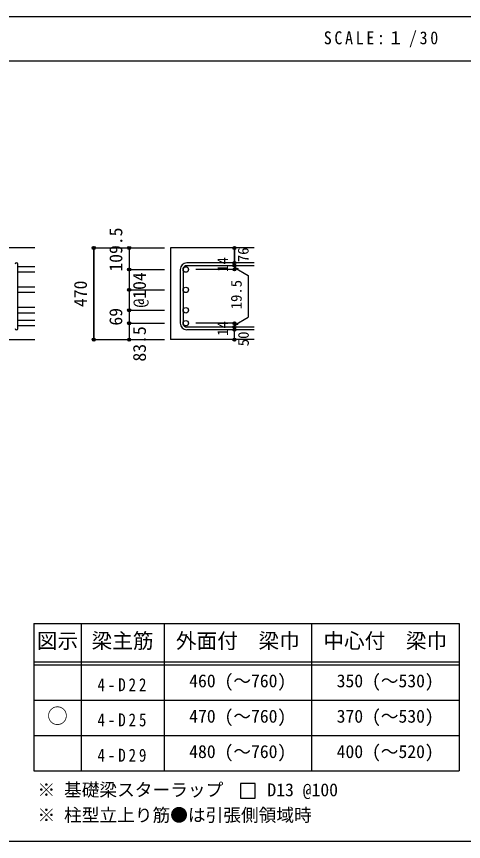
# Model space of a CAD drawing. Units: millimetres at full size, sheet at 1:30, with parts at other scales. Extents: x -5973 to 5954, y -4195 to 4201.
# Drawn here: x 1359 to 3633, y 3 to 4201 of the extents above; entities that cross this region are included whole.
import ezdxf
from ezdxf.enums import TextEntityAlignment as Align

# ---------------------------------------------------------------- set-up
doc = ezdxf.new("R2010")
doc.units = ezdxf.units.MM
doc.header["$LTSCALE"] = 30
doc.header["$PDMODE"] = 32
doc.header["$PDSIZE"] = 15
for name, color, linetype in [('0-1', 2, 'Continuous'), ('0-5', 7, 'Continuous'), ('0-6', 7, 'Continuous'), ('0-D', 4, 'Continuous'), ('6-7_文字', 7, 'Continuous'), ('6-E_枠', 7, 'Continuous'), ('F-0_枠', 6, 'Continuous')]:
    doc.layers.add(name, color=color, linetype=linetype)
doc.styles.add('ＭＳ ゴシック', font='')
doc.styles.get('ＭＳ ゴシック').set_extended_font_data('MS Gothic')

msp = doc.modelspace()

# ---------------------------------------------------------------- linework, layer by layer
at = {"layer": '0-1'}
for p, q in [((1452.44, 3023.3), (52.44, 3023.3)), ((2567.44, 3023.3), (2142.44, 3023.3)), ((2142.44, 3023.3), (2142.44, 2556.8)), ((1052.44, 2556.8), (1452.44, 2556.8)), ((2567.44, 2556.8), (2142.44, 2556.8))]:
    msp.add_line(p, q, dxfattribs=at)
at = {"layer": '0-5'}
for p, q in [((1452.44, 2927.69), (1366.44, 2927.69)), ((1452.44, 2899.69), (1366.44, 2899.69)), ((1452.44, 2823.99), (1366.44, 2823.99)), ((1452.44, 2795.99), (1366.44, 2795.99)), ((1452.44, 2720.3), (1366.44, 2720.3)), ((1452.44, 2692.3), (1366.44, 2692.3)), ((1452.44, 2654.3), (1366.44, 2654.3)), ((1452.44, 2626.3), (1366.44, 2626.3))]:
    msp.add_line(p, q, dxfattribs=at)
at = {"layer": '0-5', "color": 3}
for centre in [(2220.44, 2913.69), (2220.44, 2809.99), (2220.44, 2706.3), (2220.44, 2640.3)]:
    msp.add_circle(centre, 14, dxfattribs=at)
at = {"layer": '0-6'}
for p, q in [((1366.44, 2613.8), (1366.44, 2940.19)), ((2567.44, 2947.19), (2225.94, 2947.19)), ((2192.44, 2913.69), (2192.44, 2640.3)), ((2206.44, 2913.69), (2206.44, 2640.3)), ((2567.44, 2933.19), (2225.94, 2933.19)), ((2567.44, 2620.8), (2225.94, 2620.8)), ((2567.44, 2606.8), (2225.94, 2606.8))]:
    msp.add_line(p, q, dxfattribs=at)
for centre, radius, start, end in [((1359.44, 2940.19), 7, 0, 180), ((2225.94, 2913.69), 33.5, 90, 180), ((2225.94, 2913.69), 19.5, 90, 180), ((1359.44, 2613.8), 7, 180, 0), ((2225.94, 2640.3), 33.5, 180, 270), ((2225.94, 2640.3), 19.5, 180, 270)]:
    msp.add_arc(centre, radius, start, end, dxfattribs=at)
at = {"layer": '0-D'}
for p, q in [((1752.44, 3023.3), (1752.44, 2556.8)), ((1752.44, 3023.3), (1932.44, 3023.3)), ((1752.44, 3023.3), (1932.44, 3023.3)), ((1752.44, 2556.8), (1752.44, 3023.3)), ((1932.44, 3023.3), (2112.44, 3023.3)), ((1932.44, 3023.3), (2112.44, 3023.3)), ((2467.44, 2933.19), (2467.44, 2947.19)), ((1932.44, 2913.69), (2112.44, 2913.69)), ((1932.44, 2913.69), (2112.44, 2913.69)), ((2467.44, 2913.69), (2271.35, 2913.69)), ((2467.44, 2933.19), (2467.44, 2913.69)), ((2467.44, 2923.44), (2486.76, 2918.26)), ((2467.44, 2923.44), (2537.5, 2882.99)), ((2537.5, 2882.99), (2537.5, 2671)), ((1932.44, 2809.99), (2112.44, 2809.99)), ((1932.44, 2809.99), (1932.44, 2556.8)), ((1932.44, 2706.3), (2112.44, 2706.3)), ((2467.44, 2630.55), (2537.5, 2671)), ((1932.44, 2640.3), (2112.44, 2640.3)), ((2467.44, 2640.3), (2271.35, 2640.3)), ((2467.44, 2620.8), (2467.44, 2640.3)), ((2467.44, 2630.55), (2486.76, 2635.73)), ((2467.44, 2606.8), (2467.44, 2620.8)), ((2467.44, 2556.8), (2467.44, 2606.8)), ((1752.44, 2556.8), (1932.44, 2556.8)), ((1932.44, 2556.8), (2112.44, 2556.8))]:
    msp.add_line(p, q, dxfattribs=at)
for points in [[(1932.44, 3023.3), (1932.44, 2913.69), (1932.44, 2809.99)], [(2467.44, 3023.3), (2467.44, 2947.19), (2467.44, 3023.3)]]:
    msp.add_lwpolyline(points, dxfattribs=at)
for centre, radius in [((1752.44, 3023.3), 8), ((1752.44, 3023.3), 7.2), ((1752.44, 3023.3), 6.4), ((1752.44, 3023.3), 5.6), ((1752.44, 3023.3), 4.8), ((1752.44, 3023.3), 4), ((1752.44, 3023.3), 3.2), ((1752.44, 3023.3), 2.4), ((1752.44, 3023.3), 1.6), ((1752.44, 3023.3), 0.8), ((1932.44, 3023.3), 8), ((1932.44, 3023.3), 7.2), ((1932.44, 3023.3), 6.4), ((1932.44, 3023.3), 5.6), ((1932.44, 3023.3), 4.8), ((1932.44, 3023.3), 4), ((1932.44, 3023.3), 3.2), ((1932.44, 3023.3), 2.4), ((1932.44, 3023.3), 1.6), ((1932.44, 3023.3), 0.8), ((2467.44, 3023.3), 4), ((2467.44, 3023.3), 3.6), ((2467.44, 3023.3), 3.2), ((2467.44, 3023.3), 2.8), ((2467.44, 3023.3), 2.4), ((2467.44, 3023.3), 2), ((2467.44, 3023.3), 1.6), ((2467.44, 3023.3), 1.2), ((2467.44, 3023.3), 0.8), ((2467.44, 3023.3), 0.4), ((2467.44, 2947.19), 4), ((2467.44, 2947.19), 3.6), ((2467.44, 2947.19), 3.2), ((2467.44, 2947.19), 2.8), ((2467.44, 2947.19), 2.4), ((2467.44, 2947.19), 2), ((2467.44, 2947.19), 1.6), ((2467.44, 2947.19), 1.2), ((2467.44, 2947.19), 0.8), ((2467.44, 2947.19), 0.4), ((1932.44, 2913.69), 8), ((1932.44, 2913.69), 7.2), ((1932.44, 2913.69), 6.4), ((1932.44, 2913.69), 5.6), ((1932.44, 2913.69), 4.8), ((1932.44, 2913.69), 4), ((1932.44, 2913.69), 3.2), ((1932.44, 2913.69), 2.4), ((1932.44, 2913.69), 1.6), ((1932.44, 2913.69), 0.8), ((2467.44, 2933.19), 4), ((2467.44, 2913.69), 4), ((2467.44, 2933.19), 3.6), ((2467.44, 2913.69), 3.6), ((2467.44, 2933.19), 3.2), ((2467.44, 2913.69), 3.2), ((2467.44, 2933.19), 2.8), ((2467.44, 2913.69), 2.8), ((2467.44, 2933.19), 2.4), ((2467.44, 2913.69), 2.4), ((2467.44, 2933.19), 2), ((2467.44, 2913.69), 2), ((2467.44, 2933.19), 1.6), ((2467.44, 2913.69), 1.6), ((2467.44, 2933.19), 1.2), ((2467.44, 2913.69), 1.2), ((2467.44, 2933.19), 0.8), ((2467.44, 2913.69), 0.8), ((2467.44, 2933.19), 0.4), ((2467.44, 2913.69), 0.4), ((1932.44, 2809.99), 8), ((1932.44, 2809.99), 7.2), ((1932.44, 2809.99), 6.4), ((1932.44, 2809.99), 5.6), ((1932.44, 2809.99), 4.8), ((1932.44, 2809.99), 4), ((1932.44, 2809.99), 3.2), ((1932.44, 2809.99), 2.4), ((1932.44, 2809.99), 1.6), ((1932.44, 2809.99), 0.8), ((1932.44, 2706.3), 8), ((1932.44, 2706.3), 7.2), ((1932.44, 2706.3), 6.4), ((1932.44, 2706.3), 5.6), ((1932.44, 2706.3), 4.8), ((1932.44, 2706.3), 4), ((1932.44, 2706.3), 3.2), ((1932.44, 2706.3), 2.4), ((1932.44, 2706.3), 1.6), ((1932.44, 2706.3), 0.8), ((1932.44, 2640.3), 8), ((1932.44, 2640.3), 7.2), ((1932.44, 2640.3), 6.4), ((1932.44, 2640.3), 5.6), ((1932.44, 2640.3), 4.8), ((1932.44, 2640.3), 4), ((1932.44, 2640.3), 3.2), ((1932.44, 2640.3), 2.4), ((1932.44, 2640.3), 1.6), ((1932.44, 2640.3), 0.8), ((2467.44, 2640.3), 4), ((2467.44, 2620.8), 4), ((2467.44, 2606.8), 4), ((2467.44, 2640.3), 3.6), ((2467.44, 2620.8), 3.6), ((2467.44, 2606.8), 3.6), ((2467.44, 2640.3), 3.2), ((2467.44, 2620.8), 3.2), ((2467.44, 2606.8), 3.2), ((2467.44, 2640.3), 2.8), ((2467.44, 2620.8), 2.8), ((2467.44, 2606.8), 2.8), ((2467.44, 2640.3), 2.4), ((2467.44, 2620.8), 2.4), ((2467.44, 2606.8), 2.4), ((2467.44, 2640.3), 2), ((2467.44, 2620.8), 2), ((2467.44, 2606.8), 2), ((2467.44, 2640.3), 1.6), ((2467.44, 2620.8), 1.6), ((2467.44, 2606.8), 1.6), ((2467.44, 2640.3), 1.2), ((2467.44, 2620.8), 1.2), ((2467.44, 2606.8), 1.2), ((2467.44, 2640.3), 0.8), ((2467.44, 2620.8), 0.8), ((2467.44, 2606.8), 0.8), ((2467.44, 2640.3), 0.4), ((2467.44, 2620.8), 0.4), ((2467.44, 2606.8), 0.4), ((1752.44, 2556.8), 7.2), ((1752.44, 2556.8), 6.4), ((1752.44, 2556.8), 5.6), ((1752.44, 2556.8), 4.8), ((1932.44, 2556.8), 7.2), ((1932.44, 2556.8), 6.4), ((1932.44, 2556.8), 5.6), ((1932.44, 2556.8), 4.8), ((1752.44, 2556.8), 4), ((1752.44, 2556.8), 3.2), ((1752.44, 2556.8), 2.4), ((1752.44, 2556.8), 1.6), ((1752.44, 2556.8), 0.8), ((1932.44, 2556.8), 4), ((1932.44, 2556.8), 3.2), ((1932.44, 2556.8), 2.4), ((1932.44, 2556.8), 1.6), ((1932.44, 2556.8), 0.8), ((2467.44, 2556.8), 4), ((2467.44, 2556.8), 3.6), ((2467.44, 2556.8), 3.2), ((2467.44, 2556.8), 2.8), ((2467.44, 2556.8), 2.4), ((2467.44, 2556.8), 2), ((2467.44, 2556.8), 1.6), ((2467.44, 2556.8), 1.2), ((2467.44, 2556.8), 0.8), ((2467.44, 2556.8), 0.4)]:
    msp.add_circle(centre, radius, dxfattribs=at)
at = {"layer": '0-D', "color": 7}
for p in [(1752.44, 3023.3), (1932.44, 3023.3), (2467.44, 3023.3), (2467.44, 2947.19), (2467.44, 2933.19), (1932.44, 2913.69), (2467.44, 2913.69), (1932.44, 2809.99), (1932.44, 2706.3), (1932.44, 2640.3), (2467.44, 2640.3), (2467.44, 2640.3), (2467.44, 2620.8), (2467.44, 2606.8), (1752.44, 2556.8), (1932.44, 2556.8), (2467.44, 2556.8)]:
    msp.add_point(p, dxfattribs=at)
at = {"layer": '6-7_文字'}
msp.add_lwpolyline([(2498.23, 222.92), (2573.23, 222.92), (2573.23, 297.92), (2498.23, 297.92)], close=True, dxfattribs=at)
at = {"layer": '6-E_枠', "color": 3}
for p, q in [((1447.71, 1112.77), (1447.71, 362.77)), ((1447.71, 1112.77), (3610.24, 1112.77)), ((3610.24, 1112.77), (3610.24, 362.77)), ((1447.71, 362.77), (3610.24, 362.77))]:
    msp.add_line(p, q, dxfattribs=at)
at = {"layer": '6-E_枠'}
for p, q in [((1687.71, 1112.77), (1687.71, 362.77)), ((2110.24, 1112.77), (2110.24, 362.77)), ((2860.24, 1112.77), (2860.24, 362.77)), ((1447.71, 917.77), (3610.24, 917.77)), ((1447.71, 902.77), (3610.24, 902.77)), ((1447.71, 722.77), (3610.24, 722.77)), ((1447.71, 542.77), (3610.24, 542.77))]:
    msp.add_line(p, q, dxfattribs=at)
at = {"layer": 'F-0_枠'}
msp.add_line((-5972.88, 4201.15), (5954.1, 4201.15), dxfattribs=at)
at = {"layer": 'F-0_枠', "color": 2}
for p, q in [((-5972.88, 3976.15), (3723.6, 3976.15)), ((3723.6, 2.95), (-5972.88, 2.95))]:
    msp.add_line(p, q, dxfattribs=at)

# ---------------------------------------------------------------- texts
at = {"layer": '0-D', "style": 'ＭＳ ゴシック'}
for s, height, p in [('109.5', 65.98, (1917.44, 2902.8)), ('76', 54.99, (2556.36, 2951)), ('14', 54.99, (2452.21, 2901.75)), ('@104', 65.98, (2037.44, 2719.99)), ('19.5', 54.99, (2521.27, 2711.03)), ('470', 65.98, (1737.44, 2722.55)), ('69', 65.98, (1917.07, 2628.26)), ('14', 54.99, (2452.18, 2576.12)), ('83.5', 65.98, (2037.44, 2445.3)), ('50', 54.99, (2557.44, 2523.3))]:
    msp.add_text(s, height=height, rotation=90, dxfattribs=at).set_placement(p, align=Align.BOTTOM_LEFT)
at = {"layer": '6-7_文字', "color": 2, "style": 'ＭＳ ゴシック'}
for s, p in [('図示', (1462.71, 962.77)), ('梁主筋', (1741.48, 962.77)), ('外面付\u3000梁巾', (2170.24, 962.77)), ('中心付\u3000梁巾', (2920.24, 962.77)), ('○', (1515.21, 580.27))]:
    msp.add_text(s, height=76.98, dxfattribs=at).set_placement(p, align=Align.BOTTOM_LEFT)
at = {"layer": '6-7_文字', "style": 'ＭＳ ゴシック'}
for s, p in [('460 (～760)', (2237.74, 767.77)), ('350 (～530)', (2987.74, 767.77)), ('470 (～760)', (2237.74, 587.77)), ('370 (～530)', (2987.74, 587.77)), ('480 (～760)', (2237.74, 407.77)), ('400 (～520)', (2987.74, 407.77)), ('※ 基礎梁スターラップ     D13 @100', (1466.27, 213.19)), ('※ 柱型立上り筋●は引張側領域時', (1466.27, 84.68))]:
    msp.add_text(s, height=65.98, dxfattribs=at).set_placement(p, align=Align.BOTTOM_LEFT)
at = {"layer": '6-7_文字', "color": 2, "insert": (2922.26, 4043.65), "char_height": 65.98, "attachment_point": 7, "style": 'ＭＳ ゴシック'}
msp.add_mtext('\\T1.34;\\W0.9;SCALE:１/30', dxfattribs=at)
at = {"layer": '6-7_文字', "char_height": 65.98, "attachment_point": 7, "style": 'ＭＳ ゴシック'}
for s, insert in [('\\T1.38;\\W0.85;4-D22', (1771.48, 767.77)), ('\\T1.38;\\W0.85;4-D25', (1771.48, 587.77)), ('\\T1.38;\\W0.85;4-D29', (1771.48, 407.77))]:
    msp.add_mtext(s, dxfattribs=dict(at, insert=insert))

doc.saveas('drawing.dxf')
